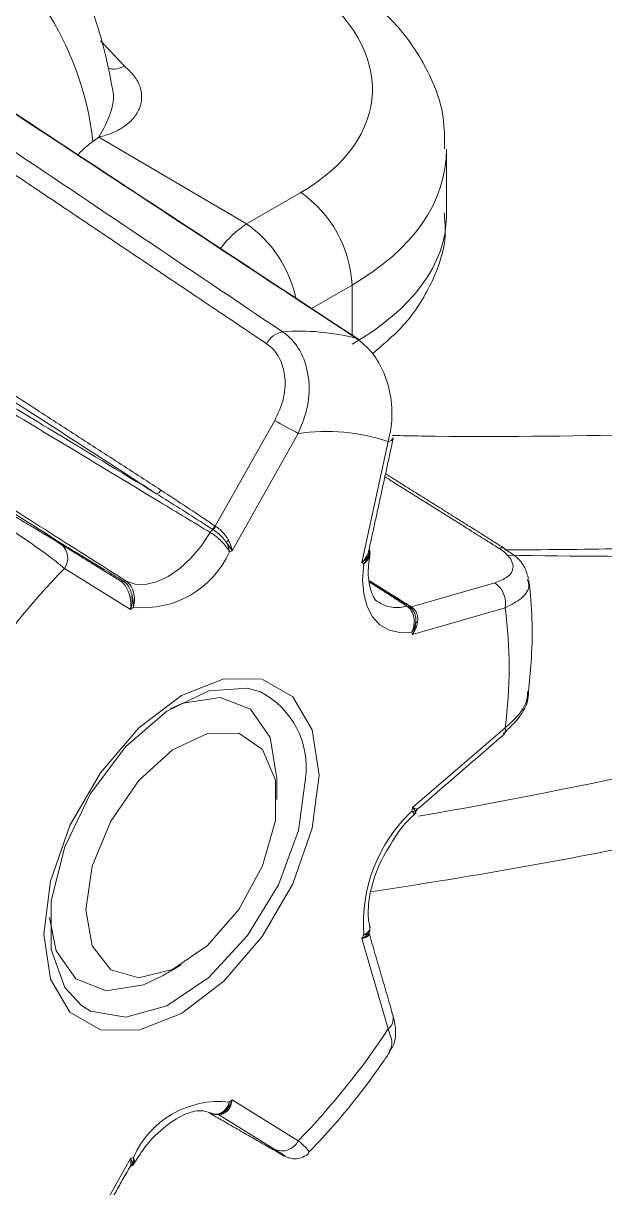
# Model space of a CAD drawing. Extents: x 12.1 to 108.7, y 1 to 80.4.
# Drawn here: x 81.826 to 82.277, y 5.116 to 6.02 of the extents above; entities that cross this region are included whole.
import ezdxf

# ---------------------------------------------------------------- set-up
doc = ezdxf.new("R2010")
doc.units = 0
doc.header["$MEASUREMENT"] = 0
doc.linetypes.add('SLD-Solid', pattern=[0])
doc.layers.get('0').update_dxf_attribs({"linetype": 'CONTINUOUS'})

msp = doc.modelspace()

# ---------------------------------------------------------------- linework, layer by layer
at = {"color": 7, "linetype": 'SLD-Solid', "lineweight": 15}
for p, q in [((81.88436, 5.93171), (81.99901, 5.86442)), ((81.99901, 5.86442), (82.0411, 5.88872)), ((82.08093, 5.81682), (82.04947, 5.79866)), ((82.08093, 5.81682), (82.08093, 5.77794)), ((81.97466, 5.62961), (82.02095, 5.71169)), ((82.03919, 5.70146), (81.98781, 5.61036)), ((82.08857, 5.60135), (82.10896, 5.69523)), ((81.85486, 5.6155), (81.8546, 5.61566)), ((82.2001, 5.61191), (82.19989, 5.61203)), ((81.90895, 5.56484), (81.85757, 5.59662)), ((82.12706, 5.5668), (82.19172, 5.58551)), ((82.10244, 5.56995), (82.10319, 5.56949)), ((82.19976, 5.56602), (82.128, 5.54526)), ((82.128, 5.4109), (82.19976, 5.47299)), ((82.10896, 5.23895), (82.08857, 5.30928)), ((81.98781, 5.18393), (82.03919, 5.15215)), ((82.02095, 5.14536), (81.97679, 5.17268)), ((81.85757, 5.04731), (81.90895, 5.13841))]:
    msp.add_line(p, q, dxfattribs=at)
at = {"color": 7, "linetype": 'SLD-Solid', "lineweight": 15, "flags": 128}
for points in [[(82.08447, 5.77532), (82.08565, 5.77483), (82.08587, 5.7747)], [(81.90546, 5.58688), (81.91252, 5.58446), (81.92052, 5.58427), (81.92917, 5.5863), (81.93814, 5.59048), (81.94712, 5.59667), (81.95577, 5.60462), (81.96377, 5.61405), (81.97082, 5.62461)], [(81.8587, 5.61391), (81.85828, 5.6136), (81.85811, 5.61349)], [(82.1273, 5.54728), (82.11811, 5.54686), (82.10981, 5.54874), (82.10264, 5.55285), (82.09683, 5.55906), (82.09256, 5.56719), (82.08996, 5.57698), (82.08911, 5.58813), (82.09004, 5.6003)], [(82.0553, 5.43611), (82.05007, 5.39494), (82.03488, 5.35175), (82.01123, 5.31078), (81.98142, 5.27603), (81.94838, 5.25092), (81.91534, 5.23788), (81.88553, 5.23822), (81.86188, 5.25188), (81.84669, 5.27753), (81.84146, 5.31266), (81.84669, 5.35384), (81.86188, 5.39703), (81.88553, 5.438), (81.91534, 5.47274), (81.94838, 5.49786), (81.98142, 5.51089), (82.01123, 5.51056), (82.03488, 5.4969), (82.05007, 5.47125), (82.0553, 5.43611)], [(82.00972, 5.50081), (81.99965, 5.50369), (81.96968, 5.50157), (81.93706, 5.48586), (81.90533, 5.45827), (81.87794, 5.42178), (81.85783, 5.38035), (81.84721, 5.33846), (81.84721, 5.30067), (81.85783, 5.27106), (81.87075, 5.25716)], [(81.93958, 5.48752), (81.94959, 5.49193), (81.97843, 5.49646), (82.00195, 5.48725), (82.0173, 5.46541), (82.02263, 5.43358)], [(81.87413, 5.33153), (81.87915, 5.36539), (81.89351, 5.40047), (81.91529, 5.43203), (81.94153, 5.4558), (81.9687, 5.46858), (81.99312, 5.46864), (82.01151, 5.45596), (82.02136, 5.43227), (82.02136, 5.40077), (82.01151, 5.36569), (81.99312, 5.3318), (81.9687, 5.30365), (81.94153, 5.28506), (81.91529, 5.27853), (81.89351, 5.28495), (81.87915, 5.30345), (81.87413, 5.33153)], [(81.87075, 5.25716), (81.87794, 5.25284), (81.90533, 5.24798), (81.93706, 5.25702), (81.96968, 5.27897), (81.99965, 5.31146), (82.02373, 5.35096), (82.03931, 5.39319), (82.0447, 5.43358)], [(81.93425, 5.28049), (81.91889, 5.27317), (81.89004, 5.26865), (81.86653, 5.27786), (81.85118, 5.29969), (81.84601, 5.32544)]]:
    msp.add_lwpolyline(points, dxfattribs=at)
at = {"color": 7, "linetype": 'SLD-Solid', "lineweight": 15}
for centre, radius, start, end in [((81.6433, 5.90185), 0.23789, 6.39419, 56.18089), ((81.98808, 5.81236), 0.09296, 2.75234, 55.22641), ((82.04759, 5.79257), 0.08674, 124.06162, 142.44766), ((81.94477, 5.78694), 0.09458, 12.22739, 55.00645), ((82.0305, 5.76274), 0.01807, 101.25607, 151.98107), ((82.04082, 5.61125), 0.16977, 75.10368, 94.67729), ((82.43849, 6.43488), 0.83507, 239.99946, 241.43405), ((82.06143, 5.55698), 0.14619, 71.02876, 98.7522), ((82.10866, 5.69989), 0.00467, 273.58786, 338.33478), ((81.92653, 5.66089), 0.00683, 292.94164, 330.60501), ((81.97765, 5.62055), 0.00794, 126.80332, 149.2449), ((81.968, 5.63372), 0.00782, 303.99093, 328.33423), ((81.96805, 5.63332), 0.00803, 307.08335, 330.48275), ((81.99163, 5.6098), 0.01098, 127.20761, 139.44898), ((81.84644, 5.60465), 0.01373, 324.19867, 52.17531), ((81.91909, 5.63886), 0.07269, 263.70208, 336.29254), ((82.04448, 5.439), 0.18049, 108.30072, 109.02552), ((82.09639, 5.60853), 0.00291, 173.68551, 210.49388), ((82.1967, 5.60583), 0.00697, 62.78716, 106.16903), ((82.03688, 5.52781), 0.08989, 53.74643, 54.89998), ((82.27222, 5.19186), 0.57945, 135.69133, 146.71953), ((81.90179, 5.58891), 0.0021, 247.66411, 301.83573), ((81.90233, 5.58883), 0.0023, 242.89923, 298.19096), ((81.90452, 5.58474), 0.00234, 66.16053, 117.98488), ((82.18083, 5.56962), 0.01927, 349.25143, 55.58872), ((81.91587, 5.54385), 0.03143, 100.3427, 103.51842), ((82.11905, 5.30984), 0.3304, 129.00017, 129.48451), ((82.11592, 5.59295), 0.02669, 241.51464, 286.63168), ((82.12412, 5.5655), 0.00196, 47.78743, 106.76386), ((82.12642, 5.5691), 0.00238, 242.88122, 285.56215), ((82.12676, 5.56843), 0.00199, 228.21928, 289.66336), ((81.86455, 5.51951), 0.33843, 352.09981, 7.90019), ((82.13268, 5.55814), 0.00381, 233.39241, 255.54178), ((81.98752, 5.49825), 0.14814, 18.50243, 19.32924), ((81.97974, 5.4425), 0.06557, 352.17871, 62.79388), ((82.19537, 5.47101), 0.00482, 316.31041, 24.28376), ((81.76617, 5.49824), 0.37222, 345.98099, 346.42835), ((82.13522, 5.40615), 0.00502, 133.94369, 163.06896), ((82.20967, 5.32087), 0.11996, 133.36553, 184.22311), ((81.68272, 5.52779), 0.46093, 331.70223, 332.09016), ((82.0976, 5.31167), 0.00413, 154.28204, 186.22978), ((82.10252, 5.24717), 0.01045, 308.04903, 11.44333), ((81.62454, 5.55691), 0.57945, 315.69133, 326.71953), ((81.77771, 5.43894), 0.3304, 309.00017, 309.48451), ((81.97767, 5.10992), 0.07269, 83.70208, 156.29254), ((81.98467, 5.17355), 0.00271, 83.2104, 120.65072), ((82.02656, 5.15819), 0.014, 246.38588, 334.45671), ((81.85228, 5.30977), 0.18049, 288.30072, 289.02552), ((81.91226, 5.12984), 0.00437, 117.76565, 148.89094)]:
    msp.add_arc(centre, radius, start, end, dxfattribs=at)
for centre, major_axis, ratio, start_param, end_param in [((81.90675, 5.97577), (0.18989, -0.01072), 0.611383, 5.532292, 7.050729), ((81.8848, 5.88253), (0.02998, 0.05198), 0.579229, 0.903132, 1.175473), ((81.90416, 5.92836), (0.24992, -0.01056), 0.603442, 5.523269, 6.312822), ((81.90416, 5.86335), (0.24994, 0.00962), 0.549881, 5.476626, 6.262024), ((80.51482, 7.05429), (3.50476, -0.83636), 0.337357, 5.29292, 5.395491), ((78.10981, 7.55962), (5.44687, -1.29982), 0.337357, 5.620083, 5.728231)]:
    msp.add_ellipse(centre, major_axis=major_axis, ratio=ratio, start_param=start_param, end_param=end_param, dxfattribs=at)
for points, knots in [([(81.89425, 5.97281), (81.89267, 5.98074), (81.88667, 6.01096), (81.86914, 6.05883), (81.83758, 6.11119), (81.80827, 6.14491), (81.78848, 6.15807), (81.78463, 6.16063)], [0, 0, 0, 0, 0.100725, 0.383813, 0.663284, 0.934608, 1, 1, 1, 1]), ([(82.15264, 5.92255), (82.15273, 5.9308), (82.15297, 5.95236), (82.13967, 5.98564), (82.11619, 6.02102), (82.09262, 6.04007), (82.08028, 6.05005)], [0, 0, 0, 0, 0.165489, 0.43233, 0.702708, 1, 1, 1, 1]), ([(81.70868, 5.99447), (81.71464, 5.99047), (81.74774, 5.96823), (81.85385, 5.89691), (81.95398, 5.82956), (82.02698, 5.78046)], [0, 0, 0, 0, 0.056184, 0.311886, 1, 1, 1, 1]), ([(82.08447, 5.77532), (82.07751, 5.7799), (82.04274, 5.80279), (81.93393, 5.87439), (81.83208, 5.94137), (81.75805, 5.99006)], [0, 0, 0, 0, 0.063926, 0.319628, 1, 1, 1, 1]), ([(82.08587, 5.77469), (82.05466, 5.79524), (81.94599, 5.8668), (81.83729, 5.93828), (81.75982, 5.98923)], [0, 0, 0, 0, 0.287192, 1, 1, 1, 1]), ([(81.90423, 5.98683), (81.90698, 5.98431), (81.91249, 5.97924), (81.91677, 5.97062), (81.91811, 5.9619), (81.91611, 5.95359), (81.91136, 5.94602), (81.90411, 5.93976), (81.8951, 5.93473), (81.88793, 5.93271), (81.88436, 5.93171)], [0, 0, 0, 0, 0.134538, 0.269902, 0.400283, 0.530277, 0.653313, 0.775196, 0.888139, 1, 1, 1, 1]), ([(81.89164, 5.98508), (81.89319, 5.98477), (81.89692, 5.98401), (81.90152, 5.98579), (81.90423, 5.98683)], [0, 0, 0, 0, 0.412702, 1, 1, 1, 1]), ([(81.88436, 5.93171), (81.8878, 5.93798), (81.8943, 5.94982), (81.8966, 5.96453), (81.89442, 5.97125), (81.89394, 5.97274)], [0, 0, 0, 0, 0.467178, 0.882115, 1, 1, 1, 1]), ([(82.09686, 5.76355), (82.10594, 5.77126), (82.12532, 5.78772), (82.14409, 5.81918), (82.15465, 5.84912), (82.153, 5.86711), (82.15246, 5.87291)], [0, 0, 0, 0, 0.26895, 0.573872, 0.862447, 1, 1, 1, 1]), ([(81.92919, 5.65461), (81.9269, 5.65609), (81.91547, 5.66349), (81.86744, 5.69459), (81.77603, 5.75375), (81.69375, 5.80693), (81.64809, 5.83645)], [0, 0, 0, 0, 0.024416, 0.122079, 0.512732, 1, 1, 1, 1]), ([(81.71914, 5.78172), (81.76105, 5.75639), (81.83112, 5.71405), (81.90108, 5.67165), (81.92919, 5.65461)], [0, 0, 0, 0, 0.598184, 1, 1, 1, 1]), ([(82.02698, 5.78046), (82.02826, 5.77953), (82.03405, 5.77534), (82.0425, 5.76421), (82.04816, 5.7449), (82.04761, 5.72252), (82.04198, 5.70846), (82.03919, 5.70146)], [0, 0, 0, 0, 0.06206, 0.280895, 0.514816, 0.758819, 1, 1, 1, 1]), ([(81.97082, 5.62461), (81.95784, 5.63247), (81.91481, 5.6585), (81.82987, 5.70981), (81.75782, 5.75318), (81.71588, 5.77844)], [0, 0, 0, 0, 0.153014, 0.506934, 1, 1, 1, 1]), ([(82.02095, 5.71169), (82.02341, 5.71697), (82.02834, 5.72754), (82.02964, 5.7444), (82.02598, 5.75897), (82.01983, 5.76738), (82.01551, 5.77053), (82.01456, 5.77123)], [0, 0, 0, 0, 0.244965, 0.490375, 0.723034, 0.938923, 1, 1, 1, 1]), ([(82.10896, 5.69523), (82.10998, 5.69977), (82.11244, 5.71071), (82.11175, 5.72926), (82.10648, 5.74833), (82.0973, 5.76483), (82.08875, 5.77182), (82.08447, 5.77532)], [0, 0, 0, 0, 0.156463, 0.377207, 0.586936, 0.792743, 1, 1, 1, 1]), ([(81.8587, 5.61391), (81.83127, 5.63135), (81.77454, 5.66741), (81.70637, 5.71085), (81.66562, 5.73685), (81.65412, 5.74418)], [0, 0, 0, 0, 0.401816, 0.831187, 1, 1, 1, 1]), ([(81.65737, 5.74466), (81.66886, 5.73733), (81.70958, 5.71138), (81.79224, 5.65877), (81.8635, 5.61352), (81.90546, 5.58688)], [0, 0, 0, 0, 0.139147, 0.493066, 1, 1, 1, 1]), ([(82.30596, 5.70066), (82.24908, 5.69958), (82.18483, 5.69836), (82.11989, 5.69983), (82.11244, 5.7)], [0, 0, 0, 0, 0.885383, 1, 1, 1, 1]), ([(81.97237, 5.62723), (81.96016, 5.63502), (81.94579, 5.64419), (81.93136, 5.65325), (81.92919, 5.65461)], [0, 0, 0, 0, 0.849802, 1, 1, 1, 1]), ([(81.93248, 5.65754), (81.9346, 5.65616), (81.94874, 5.64699), (81.96275, 5.6376), (81.97466, 5.62961)], [0, 0, 0, 0, 0.150177, 1, 1, 1, 1]), ([(81.80068, 5.64776), (81.80445, 5.64557), (81.81199, 5.64119), (81.82491, 5.63356), (81.83747, 5.62607), (81.84775, 5.61987), (81.85258, 5.6169), (81.8546, 5.61566)], [0, 0, 0, 0, 0.204174, 0.408136, 0.617898, 0.840881, 1, 1, 1, 1]), ([(81.85757, 5.59662), (81.8552, 5.5986), (81.84949, 5.60338), (81.83677, 5.61275), (81.82087, 5.62364), (81.80425, 5.63439), (81.79434, 5.64032), (81.78937, 5.64329)], [0, 0, 0, 0, 0.156463, 0.377207, 0.586936, 0.792743, 1, 1, 1, 1]), ([(81.98329, 5.61694), (81.98312, 5.61718), (81.98208, 5.61869), (81.97982, 5.62136), (81.9763, 5.62463), (81.97402, 5.62615), (81.97289, 5.62691)], [0, 0, 0, 0, 0.061214, 0.387729, 0.695884, 1, 1, 1, 1]), ([(81.97504, 5.62936), (81.97618, 5.62857), (81.97848, 5.62698), (81.98189, 5.62341), (81.98396, 5.62049), (81.98485, 5.61881), (81.98499, 5.61855)], [0, 0, 0, 0, 0.3024001, 0.6098015, 0.9379888, 1, 1, 1, 1]), ([(81.98564, 5.60963), (81.98563, 5.60967), (81.98561, 5.60971), (81.98558, 5.60977), (81.98553, 5.60987), (81.98542, 5.61011), (81.98516, 5.61062), (81.98451, 5.61177), (81.9829, 5.61414), (81.9803, 5.61709), (81.97694, 5.62021), (81.97386, 5.62268), (81.97177, 5.62401), (81.97082, 5.62461)], [0, 0, 0, 0, 0.007067, 0.008531, 0.013729, 0.028139, 0.057805, 0.119651, 0.255243, 0.503841, 0.641027, 0.838394, 1, 1, 1, 1]), ([(81.98499, 5.61855), (81.98541, 5.61768), (81.98676, 5.61489), (81.98752, 5.61215), (81.9878, 5.61041), (81.98781, 5.61036)], [0, 0, 0, 0, 0.306093, 0.981681, 1, 1, 1, 1]), ([(81.8587, 5.61391), (81.8609, 5.61258), (81.87187, 5.60593), (81.88659, 5.59701), (81.89916, 5.58939), (81.9029, 5.58713)], [0, 0, 0, 0, 0.149392, 0.746961, 1, 1, 1, 1]), ([(81.98329, 5.61694), (81.98367, 5.61615), (81.98449, 5.61445), (81.98515, 5.61236), (81.98546, 5.61092), (81.98557, 5.61025), (81.98561, 5.60994), (81.98562, 5.60981), (81.98563, 5.60973), (81.98564, 5.60968), (81.98564, 5.60963)], [0, 0, 0, 0, 0.315172, 0.674072, 0.841266, 0.92242, 0.962073, 0.977142, 0.981068, 1, 1, 1, 1]), ([(81.98781, 5.61036), (81.98779, 5.6104), (81.98709, 5.61175), (81.98574, 5.61393), (81.98387, 5.61623), (81.98329, 5.61694)], [0, 0, 0, 0, 0.018348, 0.69417, 1, 1, 1, 1]), ([(82.08857, 5.60135), (82.08861, 5.6014), (82.09017, 5.60297), (82.09211, 5.60547), (82.09317, 5.60804), (82.0935, 5.60885)], [0, 0, 0, 0, 0.018319, 0.693907, 1, 1, 1, 1]), ([(82.10303, 5.56989), (82.10273, 5.56997), (82.09934, 5.57084), (82.0959, 5.57691), (82.09259, 5.59169), (82.0943, 5.60352), (82.09507, 5.60886)], [0, 0, 0, 0, 0.037608, 0.426478, 0.740655, 1, 1, 1, 1]), ([(82.0935, 5.60885), (82.09359, 5.6091), (82.09379, 5.60962), (82.09381, 5.61012), (82.09383, 5.61039)], [0, 0, 0, 0, 0.473421, 1, 1, 1, 1]), ([(82.0942, 5.61157), (82.09427, 5.61142), (82.09478, 5.61025), (82.09442, 5.60864), (82.09396, 5.60727), (82.09388, 5.60705)], [0, 0, 0, 0, 0.110104, 0.858891, 1, 1, 1, 1]), ([(82.09452, 5.60669), (82.09462, 5.60698), (82.09515, 5.60851), (82.09473, 5.61014), (82.09439, 5.61146)], [0, 0, 0, 0, 0.185526, 1, 1, 1, 1]), ([(82.19172, 5.58551), (82.19532, 5.58689), (82.20251, 5.58965), (82.20678, 5.59625), (82.20522, 5.60356), (82.1999, 5.60914), (82.19569, 5.61191), (82.19476, 5.61252)], [0, 0, 0, 0, 0.244965, 0.490375, 0.723034, 0.938923, 1, 1, 1, 1]), ([(82.29372, 5.61208), (82.29225, 5.61205), (82.26089, 5.61142), (82.22941, 5.61125), (82.19939, 5.61109)], [0, 0, 0, 0, 0.046641, 1, 1, 1, 1]), ([(82.21794, 5.58827), (82.21716, 5.59134), (82.21542, 5.59818), (82.20897, 5.60596), (82.20243, 5.60986), (82.19957, 5.61156)], [0, 0, 0, 0, 0.3147547, 0.7010903, 1, 1, 1, 1]), ([(82.09388, 5.60705), (82.09352, 5.60642), (82.09235, 5.6044), (82.09027, 5.60253), (82.08861, 5.60138), (82.08857, 5.60135)], [0, 0, 0, 0, 0.30583, 0.981652, 1, 1, 1, 1]), ([(82.09004, 5.6003), (82.09008, 5.60034), (82.09012, 5.60038), (82.09019, 5.60046), (82.0903, 5.60058), (82.09055, 5.60087), (82.09106, 5.60148), (82.09204, 5.6028), (82.09316, 5.60473), (82.09365, 5.60631), (82.09388, 5.60705)], [0, 0, 0, 0, 0.018932, 0.022858, 0.037927, 0.07758, 0.158734, 0.325928, 0.684828, 1, 1, 1, 1]), ([(82.0945, 5.6067), (82.09425, 5.60569), (82.09383, 5.604), (82.0922, 5.60214), (82.09112, 5.60115), (82.09058, 5.6007), (82.09031, 5.6005), (82.0902, 5.60042), (82.09012, 5.60036), (82.09008, 5.60033), (82.09004, 5.6003)], [0, 0, 0, 0, 0.4421851, 0.7385122, 0.8736722, 0.9385049, 0.9699958, 0.9813559, 0.9845562, 1, 1, 1, 1]), ([(81.90853, 5.57441), (81.90846, 5.57472), (81.90802, 5.57665), (81.90686, 5.5801), (81.90446, 5.58425), (81.90234, 5.58594), (81.90129, 5.58678)], [0, 0, 0, 0, 0.062329, 0.390489, 0.697879, 1, 1, 1, 1]), ([(81.90342, 5.5868), (81.90445, 5.58599), (81.90651, 5.58435), (81.90879, 5.58035), (81.90984, 5.57699), (81.91018, 5.57507), (81.91023, 5.57477)], [0, 0, 0, 0, 0.303836, 0.61198, 0.938473, 1, 1, 1, 1]), ([(81.90546, 5.58688), (81.90631, 5.58623), (81.9082, 5.58478), (81.91013, 5.58165), (81.91164, 5.57746), (81.91213, 5.57329), (81.91183, 5.56981), (81.91151, 5.56811), (81.91132, 5.56733), (81.91122, 5.56697), (81.91118, 5.56682), (81.91115, 5.56672), (81.91113, 5.56666), (81.91112, 5.56661)], [0, 0, 0, 0, 0.161606, 0.358973, 0.496159, 0.744757, 0.880349, 0.942195, 0.971861, 0.986271, 0.991469, 0.992933, 1, 1, 1, 1]), ([(82.21725, 5.58797), (82.21769, 5.58652), (82.21924, 5.58138), (82.21369, 5.57325), (82.20439, 5.56842), (82.19976, 5.56602)], [0, 0, 0, 0, 0.164919, 0.584887, 1, 1, 1, 1]), ([(82.21787, 5.5012), (82.21864, 5.50873), (82.22153, 5.53679), (82.22098, 5.56556), (82.21836, 5.58592), (82.21815, 5.58754)], [0, 0, 0, 0, 0.252469, 0.940767, 1, 1, 1, 1]), ([(81.90895, 5.56484), (81.90896, 5.5649), (81.90923, 5.56696), (81.9093, 5.57017), (81.90871, 5.5734), (81.90853, 5.57441)], [0, 0, 0, 0, 0.018319, 0.693907, 1, 1, 1, 1]), ([(81.91023, 5.57477), (81.91025, 5.57373), (81.91032, 5.5704), (81.90966, 5.56705), (81.90897, 5.5649), (81.90895, 5.56484)], [0, 0, 0, 0, 0.30583, 0.981652, 1, 1, 1, 1]), ([(81.91112, 5.56661), (81.91112, 5.56666), (81.91113, 5.56671), (81.91113, 5.56681), (81.91115, 5.56696), (81.91117, 5.56731), (81.9112, 5.56805), (81.91119, 5.56966), (81.91095, 5.57199), (81.91046, 5.57388), (81.91023, 5.57477)], [0, 0, 0, 0, 0.0189315, 0.0228576, 0.0379267, 0.0775799, 0.1587337, 0.3259284, 0.6848276, 1, 1, 1, 1]), ([(82.1273, 5.54728), (82.12733, 5.54733), (82.12736, 5.54739), (82.1274, 5.54749), (82.12747, 5.54764), (82.12763, 5.54799), (82.12795, 5.54875), (82.12855, 5.55043), (82.12932, 5.55387), (82.12925, 5.558), (82.12804, 5.56216), (82.12626, 5.56528), (82.1244, 5.56673), (82.12356, 5.56738)], [0, 0, 0, 0, 0.007067, 0.008531, 0.013729, 0.028139, 0.057805, 0.119651, 0.255243, 0.503841, 0.641027, 0.838394, 1, 1, 1, 1]), ([(82.13041, 5.55508), (82.13043, 5.55537), (82.13055, 5.55725), (82.13014, 5.56056), (82.12841, 5.5645), (82.12642, 5.56614), (82.12544, 5.56695)], [0, 0, 0, 0, 0.061214, 0.387729, 0.695884, 1, 1, 1, 1]), ([(82.12743, 5.56656), (82.12841, 5.56573), (82.1304, 5.56404), (82.13192, 5.55997), (82.13207, 5.55662), (82.13178, 5.55475), (82.13173, 5.55445)], [0, 0, 0, 0, 0.3024, 0.609801, 0.937989, 1, 1, 1, 1]), ([(82.13041, 5.55508), (82.13026, 5.55423), (82.12993, 5.55241), (82.12902, 5.55018), (82.12819, 5.54865), (82.12775, 5.54794), (82.12753, 5.54761), (82.12743, 5.54747), (82.12737, 5.54738), (82.12733, 5.54732), (82.1273, 5.54728)], [0, 0, 0, 0, 0.315172, 0.674072, 0.841266, 0.92242, 0.962073, 0.977142, 0.981068, 1, 1, 1, 1]), ([(82.128, 5.54526), (82.12802, 5.54531), (82.12898, 5.54744), (82.13005, 5.55075), (82.13033, 5.55405), (82.13041, 5.55508)], [0, 0, 0, 0, 0.018348, 0.69417, 1, 1, 1, 1]), ([(82.13173, 5.55445), (82.13152, 5.55348), (82.13084, 5.55037), (82.12931, 5.54728), (82.12803, 5.54531), (82.128, 5.54526)], [0, 0, 0, 0, 0.306093, 0.981681, 1, 1, 1, 1]), ([(82.19828, 5.46821), (82.20293, 5.47256), (82.21238, 5.48143), (82.21832, 5.49403), (82.21784, 5.50088), (82.21779, 5.50168)], [0, 0, 0, 0, 0.460385, 0.936753, 1, 1, 1, 1]), ([(82.19976, 5.47299), (82.20289, 5.47568), (82.21044, 5.48216), (82.21694, 5.49215), (82.21729, 5.499), (82.21741, 5.50124)], [0, 0, 0, 0, 0.32278, 0.778172, 1, 1, 1, 1]), ([(82.09534, 5.34552), (82.11343, 5.34829), (82.20951, 5.36303), (82.36845, 5.39372), (82.50587, 5.42852), (82.5685, 5.44438)], [0, 0, 0, 0, 0.112098, 0.595402, 1, 1, 1, 1]), ([(82.128, 5.4109), (82.12803, 5.41089), (82.12931, 5.41041), (82.13084, 5.40989), (82.13152, 5.40979), (82.13173, 5.40976)], [0, 0, 0, 0, 0.018319, 0.693907, 1, 1, 1, 1]), ([(82.13041, 5.40761), (82.13033, 5.40784), (82.13005, 5.40859), (82.12898, 5.40987), (82.12802, 5.41087), (82.128, 5.4109)], [0, 0, 0, 0, 0.30583, 0.981652, 1, 1, 1, 1]), ([(82.1305, 5.4075), (82.13068, 5.40802), (82.13099, 5.40888), (82.13166, 5.40945), (82.13192, 5.40967)], [0, 0, 0, 0, 0.614519, 1, 1, 1, 1]), ([(82.11393, 5.38714), (82.1144, 5.38796), (82.11889, 5.39588), (82.12517, 5.40168), (82.1308, 5.40688)], [0, 0, 0, 0, 0.103168, 1, 1, 1, 1]), ([(82.1273, 5.40808), (82.12733, 5.40807), (82.12737, 5.40806), (82.12743, 5.40804), (82.12753, 5.40801), (82.12775, 5.40796), (82.12819, 5.40784), (82.12902, 5.40765), (82.12993, 5.40751), (82.13026, 5.40758), (82.13041, 5.40761)], [0, 0, 0, 0, 0.018932, 0.022858, 0.037927, 0.07758, 0.158734, 0.325928, 0.684828, 1, 1, 1, 1]), ([(82.12894, 5.40539), (82.12908, 5.40557), (82.12931, 5.40587), (82.12854, 5.40684), (82.12795, 5.40746), (82.12763, 5.40777), (82.12747, 5.40792), (82.1274, 5.40799), (82.12736, 5.40803), (82.12733, 5.40805), (82.1273, 5.40808)], [0, 0, 0, 0, 0.447868, 0.741176, 0.874959, 0.939131, 0.970301, 0.981546, 0.984714, 1, 1, 1, 1]), ([(82.1291, 5.40533), (82.12951, 5.40577), (82.13015, 5.40644), (82.13035, 5.40732), (82.13041, 5.40762)], [0, 0, 0, 0, 0.660695, 1, 1, 1, 1]), ([(82.09488, 5.31761), (82.09432, 5.32052), (82.09284, 5.32826), (82.09458, 5.34577), (82.10151, 5.36756), (82.10992, 5.38081), (82.11393, 5.38714)], [0, 0, 0, 0, 0.168177, 0.447422, 0.736192, 1, 1, 1, 1]), ([(82.09004, 5.31203), (82.09008, 5.31205), (82.09012, 5.31207), (82.0902, 5.3121), (82.09031, 5.31215), (82.09058, 5.31227), (82.09112, 5.31254), (82.09221, 5.31317), (82.09393, 5.31461), (82.09498, 5.31669), (82.09467, 5.31831), (82.09456, 5.31888)], [0, 0, 0, 0, 0.011024, 0.013308, 0.021418, 0.043896, 0.090175, 0.186655, 0.398179, 0.78599, 1, 1, 1, 1]), ([(82.08857, 5.30928), (82.08861, 5.3093), (82.09027, 5.31007), (82.09235, 5.31141), (82.09352, 5.31297), (82.09388, 5.31346)], [0, 0, 0, 0, 0.018348, 0.69417, 1, 1, 1, 1]), ([(82.0935, 5.31122), (82.09317, 5.31095), (82.09211, 5.31006), (82.09017, 5.30952), (82.08861, 5.30929), (82.08857, 5.30928)], [0, 0, 0, 0, 0.306093, 0.981681, 1, 1, 1, 1]), ([(82.09388, 5.31346), (82.09365, 5.31323), (82.09316, 5.31273), (82.09204, 5.31233), (82.09106, 5.31215), (82.09055, 5.31208), (82.0903, 5.31206), (82.09019, 5.31205), (82.09012, 5.31204), (82.09008, 5.31204), (82.09004, 5.31203)], [0, 0, 0, 0, 0.315172, 0.674072, 0.841266, 0.92242, 0.962073, 0.977142, 0.981068, 1, 1, 1, 1]), ([(82.09391, 5.3137), (82.09401, 5.31353), (82.09449, 5.31269), (82.09405, 5.31187), (82.09359, 5.31133), (82.0935, 5.31122)], [0, 0, 0, 0, 0.174192, 0.837168, 1, 1, 1, 1]), ([(82.09404, 5.3138), (82.09409, 5.31386), (82.09472, 5.31467), (82.09503, 5.31649), (82.09464, 5.31798), (82.0945, 5.31853)], [0, 0, 0, 0, 0.0444375, 0.6495122, 1, 1, 1, 1]), ([(82.09406, 5.31378), (82.09407, 5.31377), (82.0941, 5.31373), (82.0941, 5.31379), (82.0941, 5.31383)], [0, 0, 0, 0, 0.429344, 1, 1, 1, 1]), ([(82.10991, 5.22154), (82.11093, 5.22282), (82.11408, 5.22675), (82.11508, 5.23605), (82.11437, 5.24465), (82.11226, 5.25045), (82.11173, 5.25192)], [0, 0, 0, 0, 0.14821, 0.458157, 0.862516, 1, 1, 1, 1]), ([(82.10971, 5.22162), (82.11073, 5.22317), (82.11319, 5.22688), (82.11051, 5.23451), (82.10896, 5.23895)], [0, 0, 0, 0, 0.417329, 1, 1, 1, 1]), ([(82.04721, 5.1429), (82.05294, 5.14898), (82.0737, 5.17103), (82.0946, 5.1979), (82.10884, 5.21897), (82.11035, 5.2212)], [0, 0, 0, 0, 0.254197, 0.921235, 1, 1, 1, 1]), ([(81.98329, 5.17588), (81.98387, 5.17657), (81.98574, 5.17878), (81.98709, 5.18173), (81.98779, 5.18388), (81.98781, 5.18393)], [0, 0, 0, 0, 0.30583, 0.981652, 1, 1, 1, 1]), ([(81.98781, 5.18393), (81.9878, 5.18388), (81.98752, 5.18182), (81.98676, 5.17901), (81.98541, 5.1769), (81.98499, 5.17624)], [0, 0, 0, 0, 0.018319, 0.693907, 1, 1, 1, 1]), ([(81.91799, 5.14412), (81.91811, 5.1443), (81.92277, 5.15134), (81.93425, 5.16262), (81.95064, 5.1734), (81.96412, 5.17634), (81.96865, 5.17456), (81.97087, 5.17369)], [0, 0, 0, 0, 0.006721, 0.264279, 0.519353, 0.764344, 1, 1, 1, 1]), ([(81.97082, 5.17372), (81.97177, 5.17333), (81.97386, 5.17248), (81.97694, 5.17272), (81.9803, 5.1741), (81.9829, 5.17649), (81.98451, 5.1792), (81.98516, 5.18072), (81.98542, 5.18146), (81.98553, 5.18181), (81.98558, 5.18196), (81.98561, 5.18205), (81.98563, 5.18212), (81.98564, 5.18217)], [0, 0, 0, 0, 0.161606, 0.358973, 0.496159, 0.744757, 0.880349, 0.942195, 0.971861, 0.986271, 0.991469, 0.992933, 1, 1, 1, 1]), ([(81.97112, 5.17374), (81.9714, 5.17354), (81.97285, 5.17257), (81.97606, 5.17233), (81.97936, 5.17283), (81.98084, 5.174), (81.98121, 5.1743)], [0, 0, 0, 0, 0.092759, 0.471417, 0.865152, 1, 1, 1, 1]), ([(81.98499, 5.17624), (81.98485, 5.17605), (81.98396, 5.17488), (81.98189, 5.17339), (81.97945, 5.17254), (81.97815, 5.17293), (81.97801, 5.17297)], [0, 0, 0, 0, 0.0846436, 0.5302926, 0.9477361, 1, 1, 1, 1]), ([(81.9812, 5.17432), (81.98176, 5.17461), (81.98252, 5.17502), (81.98312, 5.1757), (81.98329, 5.17588)], [0, 0, 0, 0, 0.730766, 1, 1, 1, 1]), ([(81.98564, 5.18217), (81.98564, 5.18212), (81.98563, 5.18206), (81.98562, 5.18197), (81.98561, 5.18182), (81.98557, 5.18148), (81.98546, 5.18078), (81.98515, 5.17936), (81.98449, 5.17754), (81.98367, 5.17641), (81.98329, 5.17588)], [0, 0, 0, 0, 0.018932, 0.022858, 0.037927, 0.07758, 0.158734, 0.325928, 0.684828, 1, 1, 1, 1]), ([(82.01456, 5.14808), (82.0179, 5.14615), (82.02139, 5.14415), (82.02305, 5.14324), (82.02311, 5.14321)], [0, 0, 0, 0, 0.961591, 1, 1, 1, 1]), ([(82.03919, 5.15215), (82.04106, 5.15046), (82.04559, 5.14639), (82.04836, 5.1432), (82.0472, 5.14315), (82.04696, 5.14314)], [0, 0, 0, 0, 0.360448, 0.868984, 1, 1, 1, 1]), ([(81.90853, 5.1321), (81.90871, 5.13262), (81.9093, 5.13429), (81.90923, 5.13663), (81.90896, 5.13837), (81.90895, 5.13841)], [0, 0, 0, 0, 0.306093, 0.981681, 1, 1, 1, 1]), ([(81.90895, 5.13841), (81.90897, 5.13838), (81.90966, 5.13703), (81.91032, 5.13525), (81.91025, 5.13407), (81.91023, 5.1337)], [0, 0, 0, 0, 0.018348, 0.69417, 1, 1, 1, 1]), ([(81.91023, 5.1337), (81.91046, 5.13415), (81.91095, 5.13509), (81.91119, 5.13666), (81.9112, 5.13791), (81.91117, 5.13854), (81.91115, 5.13883), (81.91113, 5.13896), (81.91113, 5.13905), (81.91112, 5.1391), (81.91112, 5.13914)], [0, 0, 0, 0, 0.315172, 0.674072, 0.841266, 0.92242, 0.962073, 0.977142, 0.981068, 1, 1, 1, 1]), ([(81.91112, 5.13914), (81.91113, 5.13911), (81.91115, 5.13907), (81.91118, 5.13901), (81.91122, 5.13891), (81.91132, 5.13868), (81.91151, 5.13821), (81.91183, 5.13725), (81.91214, 5.13588), (81.91174, 5.13534), (81.91152, 5.13505)], [0, 0, 0, 0, 0.01692, 0.020426, 0.032872, 0.067373, 0.138402, 0.28648, 0.61113, 1, 1, 1, 1]), ([(82.02311, 5.14321), (82.02492, 5.14221), (82.02868, 5.14014), (82.02938, 5.13997), (82.02668, 5.1418), (82.02263, 5.14432), (82.02095, 5.14536)], [0, 0, 0, 0, 0.2485891, 0.5148958, 0.7979883, 1, 1, 1, 1]), ([(82.02312, 5.14321), (82.02381, 5.14282), (82.02781, 5.14058), (82.02765, 5.14036), (82.03212, 5.1387), (82.03458, 5.1381), (82.03837, 5.13795), (82.04288, 5.13928), (82.04621, 5.14112), (82.04728, 5.14269), (82.04737, 5.14283)], [0, 0, 0, 0, 0.091944, 0.528491, 0.574607, 0.634765, 0.730192, 0.857747, 0.987376, 1, 1, 1, 1]), ([(81.90837, 5.13173), (81.9084, 5.1318), (81.9085, 5.13202), (81.90894, 5.13226), (81.90922, 5.13242)], [0, 0, 0, 0, 0.357942, 1, 1, 1, 1]), ([(81.91023, 5.1337), (81.91018, 5.13359), (81.90994, 5.13306), (81.90946, 5.13283), (81.90909, 5.13265)], [0, 0, 0, 0, 0.2180117, 1, 1, 1, 1]), ([(81.90911, 5.13261), (81.90975, 5.13294), (81.91086, 5.13353), (81.91142, 5.1346), (81.91166, 5.13506)], [0, 0, 0, 0, 0.572166, 1, 1, 1, 1])]:
    msp.add_open_spline(points, degree=3, knots=knots, dxfattribs=at)
for points in [[(81.88562, 6.0066), (81.90423, 5.98683)], [(82.01456, 5.77123), (81.69917, 5.98313)], [(81.88436, 5.93171), (81.87972, 5.92835)], [(82.15416, 5.87005), (82.15416, 5.92165)], [(81.65148, 5.83943), (81.93248, 5.65754)], [(82.09394, 5.61037), (82.11301, 5.69817)], [(82.19476, 5.61252), (82.10643, 5.66789)], [(82.20006, 5.61184), (82.10694, 5.67022)], [(81.82899, 5.63111), (81.8587, 5.61391)], [(81.97289, 5.62691), (81.97237, 5.62723)], [(81.97466, 5.62961), (81.97504, 5.62936)], [(81.90116, 5.58686), (81.85486, 5.6155)], [(81.90129, 5.58678), (81.90116, 5.58686)], [(81.9029, 5.58713), (81.90342, 5.5868)], [(82.09453, 5.58706), (82.12706, 5.5668)], [(82.10632, 5.57939), (82.09455, 5.58697)], [(82.12356, 5.56738), (82.09472, 5.58589)], [(82.11165, 5.57596), (82.10632, 5.57939)], [(82.12339, 5.56841), (82.11165, 5.57596)], [(82.12706, 5.5668), (82.12743, 5.56656)], [(82.13187, 5.40971), (82.19897, 5.46777)], [(82.02263, 5.41725), (82.02263, 5.43358)], [(82.13173, 5.40976), (82.13174, 5.40986)], [(82.11276, 5.24925), (82.09406, 5.31376)], [(81.93425, 5.28049), (81.94839, 5.28866)], [(81.96955, 5.17398), (82.01456, 5.14808)], [(81.9103, 5.13254), (81.91799, 5.14412)], [(81.86003, 5.04607), (81.90856, 5.13211)]]:
    msp.add_open_spline(points, degree=1, dxfattribs=at)

doc.saveas('drawing.dxf')
